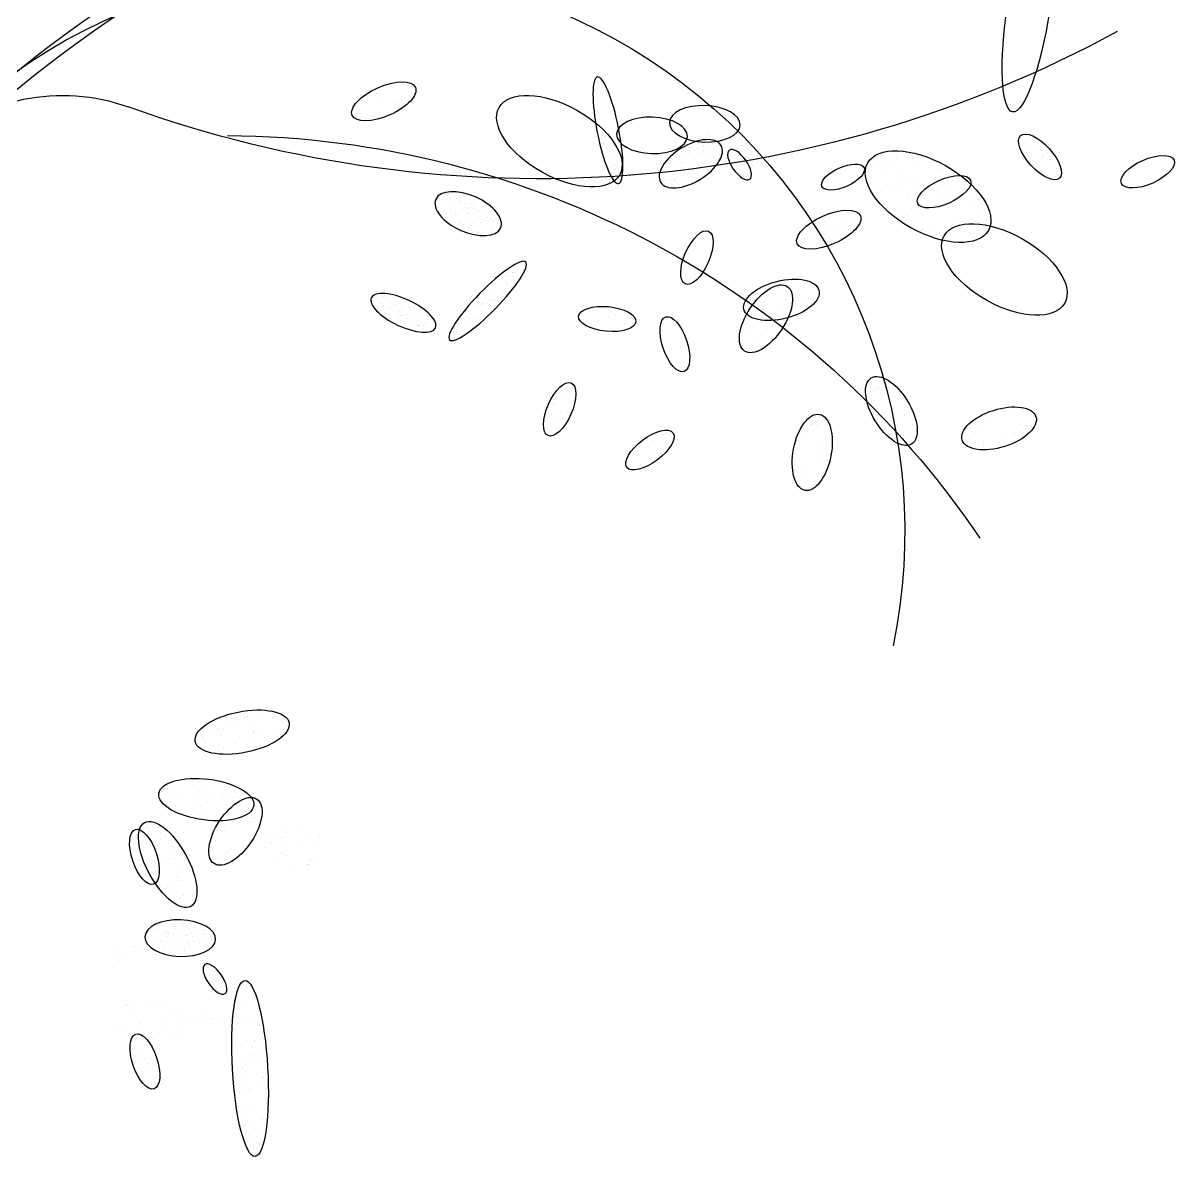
# Model space of a CAD drawing. Extents: x 185064 to 343242, y -369192 to -264966.
# Drawn here: x 204928 to 206188, y -351597 to -350359 of the extents above; entities that cross this region are included whole.
import ezdxf

# ---------------------------------------------------------------- set-up
doc = ezdxf.new("R2010")
doc.units = 0
doc.layers.add('WALL', color=9, linetype='Continuous')

# ---------------------------------------------------------------- blocks, each defined once
blk = doc.blocks.new('花6')
at = {"layer": 'WALL', "color": 8}
for p, q in [((-78.32, -14.1), (-78.32, -14.1)), ((-77.01, -16.01), (-77.01, -16.01)), ((-76.29, -15.32), (-76.29, -15.32)), ((-75.94, -15.59), (-75.94, -15.59)), ((-79.13, -16.53), (-79.13, -16.53)), ((-78.84, -17.54), (-78.84, -17.54)), ((-78.66, -16.67), (-78.66, -16.67)), ((-73.41, -17.8), (-73.41, -17.8)), ((-77.63, -18.56), (-77.63, -18.56)), ((-75.34, -18.74), (-75.34, -18.74)), ((-74.36, -19.04), (-74.36, -19.04)), ((-73.58, -18.31), (-73.58, -18.31)), ((-130.38, -21.59), (-130.38, -21.59)), ((-128.84, -22.58), (-128.84, -22.58)), ((-128.23, -22.51), (-128.23, -22.51)), ((-128.15, -22.9), (-128.15, -22.9)), ((-127.66, -22.42), (-127.66, -22.42)), ((-127.56, -22), (-127.56, -22)), ((-127.53, -21.5), (-127.53, -21.5)), ((-127.16, -21.59), (-127.16, -21.59)), ((-127.14, -23.17), (-127.14, -23.17)), ((-127.08, -22.28), (-127.08, -22.28)), ((-126.75, -22.26), (-126.75, -22.26)), ((-126.7, -23.07), (-126.7, -23.07)), ((-126.35, -22.71), (-126.35, -22.71)), ((-126.02, -22.57), (-126.02, -22.57)), ((-125.92, -22.44), (-125.92, -22.44)), ((-125.25, -22.01), (-125.25, -22.01)), ((-124.67, -21.91), (-124.67, -21.91)), ((-113.58, -22.96), (-113.58, -22.96)), ((-113.09, -23.1), (-113.09, -23.1)), ((-112.71, -22.82), (-112.71, -22.82)), ((-111.56, -21.72), (-111.56, -21.72)), ((-111.49, -21.99), (-111.49, -21.99)), ((-111.29, -22.91), (-111.29, -22.91)), ((-110.87, -22.33), (-110.87, -22.33)), ((-110.63, -22.83), (-110.63, -22.83)), ((-180.62, -24.59), (-180.62, -24.59)), ((-179.94, -24.46), (-179.94, -24.46)), ((-179.79, -23.63), (-179.79, -23.63)), ((-179.19, -24.99), (-179.19, -24.99)), ((-176.42, -23.89), (-176.42, -23.89)), ((-176.14, -24.16), (-176.14, -24.16)), ((-132.43, -24.95), (-132.43, -24.95)), ((-131.69, -24.94), (-131.69, -24.94)), ((-129.22, -24.77), (-129.22, -24.77)), ((-128.46, -24.66), (-128.46, -24.66)), ((-127.41, -24.58), (-127.41, -24.58)), ((-126.64, -24.12), (-126.64, -24.12)), ((-126.63, -23.34), (-126.63, -23.34)), ((-126.6, -23.41), (-126.6, -23.41)), ((-126.27, -24.6), (-126.27, -24.6)), ((-125.77, -23.78), (-125.77, -23.78)), ((-125.73, -24.41), (-125.73, -24.41)), ((-124.8, -23.63), (-124.8, -23.63)), ((-124.56, -24.13), (-124.56, -24.13)), ((-124.37, -24.4), (-124.37, -24.4)), ((-123.84, -24.21), (-123.84, -24.21)), ((-123.84, -24.64), (-123.84, -24.64)), ((-123.34, -23.99), (-123.34, -23.99)), ((-123.26, -24.26), (-123.26, -24.26)), ((-114.16, -24.97), (-114.16, -24.97)), ((-114, -24.05), (-114, -24.05)), ((-112.36, -24.78), (-112.36, -24.78)), ((-112.19, -23.58), (-112.19, -23.58)), ((-111.65, -23.82), (-111.65, -23.82)), ((-111.13, -23.25), (-111.13, -23.25)), ((-180.25, -25.42), (-180.25, -25.42)), ((-163.16, -26.54), (-163.16, -26.54)), ((-162.73, -25.73), (-162.73, -25.73)), ((-159.45, -26.21), (-159.45, -26.21)), ((-156.69, -25.53), (-156.69, -25.53)), ((-156.52, -25.01), (-156.52, -25.01)), ((-155.96, -26.72), (-155.96, -26.72)), ((-154.04, -26.03), (-154.04, -26.03)), ((-153.52, -25.07), (-153.52, -25.07)), ((-153.12, -26.74), (-153.12, -26.74)), ((-152.06, -26.31), (-152.06, -26.31)), ((-133.08, -26.24), (-133.08, -26.24)), ((-133, -26.02), (-133, -26.02)), ((-132.5, -26.14), (-132.5, -26.14)), ((-131.6, -25.99), (-131.6, -25.99)), ((-131.43, -25.8), (-131.43, -25.8)), ((-131.29, -26.32), (-131.29, -26.32)), ((-129.22, -25.13), (-129.22, -25.13)), ((-129.15, -25.4), (-129.15, -25.4)), ((-129.1, -25.43), (-129.1, -25.43)), ((-128.48, -26.45), (-128.48, -26.45)), ((-128.21, -25.17), (-128.21, -25.17)), ((-127.7, -26.05), (-127.7, -26.05)), ((-127.17, -26.29), (-127.17, -26.29)), ((-126.79, -26.27), (-126.79, -26.27)), ((-126.33, -26.66), (-126.33, -26.66)), ((-125.85, -26.05), (-125.85, -26.05)), ((-125.78, -26.32), (-125.78, -26.32)), ((-125.5, -26.48), (-125.5, -26.48)), ((-124.91, -26.08), (-124.91, -26.08)), ((-123.68, -25.93), (-123.68, -25.93)), ((-123.11, -25.89), (-123.11, -25.89)), ((-123, -25.02), (-123, -25.02)), ((-122.9, -25.53), (-122.9, -25.53)), ((-121.84, -25.44), (-121.84, -25.44)), ((-121.61, -25.64), (-121.61, -25.64)), ((-121.6, -25.94), (-121.6, -25.94)), ((-121.42, -25.72), (-121.42, -25.72)), ((-121.07, -25.88), (-121.07, -25.88)), ((-114.15, -25.84), (-114.15, -25.84)), ((-113.64, -25.31), (-113.64, -25.31)), ((-113.42, -26.65), (-113.42, -26.65)), ((-113.41, -25.67), (-113.41, -25.67)), ((-113.23, -26.76), (-113.23, -26.76)), ((-112.75, -26.46), (-112.75, -26.46)), ((-112.22, -26.7), (-112.22, -26.7)), ((-111.74, -26.47), (-111.74, -26.47)), ((-111.56, -25.18), (-111.56, -25.18)), ((-181.71, -27.9), (-181.71, -27.9)), ((-181.54, -27.38), (-181.54, -27.38)), ((-181.37, -26.84), (-181.37, -26.84)), ((-163.33, -27.05), (-163.33, -27.05)), ((-162.93, -27.16), (-162.93, -27.16)), ((-159.44, -28.36), (-159.44, -28.36)), ((-157.54, -28.5), (-157.54, -28.5)), ((-157.5, -27.97), (-157.5, -27.97)), ((-154.78, -27.4), (-154.78, -27.4)), ((-152.3, -27.25), (-152.3, -27.25)), ((-132.85, -28.17), (-132.85, -28.17)), ((-132.5, -27.78), (-132.5, -27.78)), ((-131.54, -27.09), (-131.54, -27.09)), ((-127.34, -26.97), (-127.34, -26.97)), ((-125.97, -27.95), (-125.97, -27.95)), ((-125.42, -27.58), (-125.42, -27.58)), ((-125.25, -26.98), (-125.25, -26.98)), ((-124.94, -27.29), (-124.94, -27.29)), ((-124.4, -27.53), (-124.4, -27.53)), ((-124.17, -27.76), (-124.17, -27.76)), ((-123.57, -27.9), (-123.57, -27.9)), ((-122.54, -28.29), (-122.54, -28.29)), ((-122.49, -26.97), (-122.49, -26.97)), ((-122.48, -27.58), (-122.48, -27.58)), ((-122.41, -27.24), (-122.41, -27.24)), ((-122.17, -28.52), (-122.17, -28.52)), ((-122.05, -28.51), (-122.05, -28.51)), ((-120.72, -27.75), (-120.72, -27.75)), ((-120.6, -27.39), (-120.6, -27.39)), ((-113.15, -27.03), (-113.15, -27.03)), ((-112.8, -28.34), (-112.8, -28.34)), ((-112.79, -28.29), (-112.79, -28.29)), ((-167.44, -28.87), (-167.44, -28.87)), ((-165.85, -29.09), (-165.85, -29.09)), ((-164.46, -28.93), (-164.46, -28.93)), ((-164.13, -29.49), (-164.13, -29.49)), ((-163.79, -29.4), (-163.79, -29.4)), ((-163.7, -29.06), (-163.7, -29.06)), ((-162.36, -30.29), (-162.36, -30.29)), ((-162.05, -30.19), (-162.05, -30.19)), ((-160.8, -29.46), (-160.8, -29.46)), ((-160.26, -29.58), (-160.26, -29.58)), ((-159.96, -29.32), (-159.96, -29.32)), ((-158.6, -28.92), (-158.6, -28.92)), ((-157.53, -29.93), (-157.53, -29.93)), ((-155.89, -29.47), (-155.89, -29.47)), ((-125, -29.03), (-125, -29.03)), ((-124.38, -28.78), (-124.38, -28.78)), ((-123.55, -29.45), (-123.55, -29.45)), ((-122.29, -28.79), (-122.29, -28.79)), ((-121.66, -29.26), (-121.66, -29.26)), ((-121.64, -28.76), (-121.64, -28.76)), ((-120.81, -29.13), (-120.81, -29.13)), ((-169.3, -31.66), (-169.3, -31.66)), ((-168.85, -30.45), (-168.85, -30.45)), ((-166.03, -32.14), (-166.03, -32.14)), ((-165.75, -31.76), (-165.75, -31.76)), ((-165.36, -31.66), (-165.36, -31.66)), ((-164.5, -31.5), (-164.5, -31.5)), ((-164.09, -31.1), (-164.09, -31.1)), ((-163.71, -30.85), (-163.71, -30.85)), ((-163.03, -30.68), (-163.03, -30.68)), ((-162.87, -31.25), (-162.87, -31.25)), ((-158.59, -31.27), (-158.59, -31.27)), ((-158.42, -30.75), (-158.42, -30.75)), ((-154.03, -30.44), (-154.03, -30.44)), ((-92.5, -32.03), (-92.5, -32.03)), ((-91.06, -31.85), (-91.06, -31.85)), ((-89.48, -31.28), (-89.48, -31.28)), ((-89.22, -32.12), (-89.22, -32.12)), ((-89.02, -31.8), (-89.02, -31.8)), ((-88.52, -31.5), (-88.52, -31.5)), ((-88.41, -30.63), (-88.41, -30.63)), ((-87.5, -31.58), (-87.5, -31.58)), ((-87.21, -30.7), (-87.21, -30.7)), ((-87.16, -30.68), (-87.16, -30.68)), ((-86.95, -31.66), (-86.95, -31.66)), ((-86.9, -30.77), (-86.9, -30.77)), ((-86.6, -30.98), (-86.6, -30.98)), ((-169.57, -33.29), (-169.57, -33.29)), ((-168.51, -32.87), (-168.51, -32.87)), ((-165.87, -32.61), (-165.87, -32.61)), ((-165.23, -32.79), (-165.23, -32.79)), ((-165.05, -32.28), (-165.05, -32.28)), ((-162.53, -32.65), (-162.53, -32.65)), ((-161.81, -32.77), (-161.81, -32.77)), ((-159.39, -33.71), (-159.39, -33.71)), ((-158.88, -33.18), (-158.88, -33.18)), ((-155.6, -33.66), (-155.6, -33.66)), ((-93.67, -32.99), (-93.67, -32.99)), ((-92.66, -32.69), (-92.66, -32.69)), ((-92.38, -33.85), (-92.38, -33.85)), ((-91.93, -33.44), (-91.93, -33.44)), ((-91.6, -33.38), (-91.6, -33.38)), ((-91.1, -33.07), (-91.1, -33.07)), ((-91.08, -32.51), (-91.08, -32.51)), ((-90.67, -32.99), (-90.67, -32.99)), ((-90.13, -33.78), (-90.13, -33.78)), ((-90.12, -33.07), (-90.12, -33.07)), ((-89.83, -32.93), (-89.83, -32.93)), ((-89.8, -32.28), (-89.8, -32.28)), ((-89.57, -33.02), (-89.57, -33.02)), ((-88.14, -33.5), (-88.14, -33.5)), ((-87.53, -33.46), (-87.53, -33.46)), ((-87.47, -32.57), (-87.47, -32.57)), ((-86.96, -33.9), (-86.96, -33.9)), ((-86.89, -33.92), (-86.89, -33.92)), ((-86.46, -33.6), (-86.46, -33.6)), ((-85.67, -32.91), (-85.67, -32.91)), ((-171.03, -34.85), (-171.03, -34.85)), ((-167.38, -35.39), (-167.38, -35.39)), ((-166.03, -35.23), (-166.03, -35.23)), ((-159.39, -35.24), (-159.39, -35.24)), ((-158.83, -34.93), (-158.83, -34.93)), ((-158.32, -33.97), (-158.32, -33.97)), ((-157.74, -34.58), (-157.74, -34.58)), ((-156.67, -34.16), (-156.67, -34.16)), ((-148.45, -34.7), (-148.45, -34.7)), ((-147.21, -33.96), (-147.21, -33.96)), ((-145.18, -35.18), (-145.18, -35.18)), ((-144.84, -35.45), (-144.84, -35.45)), ((-94.97, -35.43), (-94.97, -35.43)), ((-94.58, -34.65), (-94.58, -34.65)), ((-94.19, -34.95), (-94.19, -34.95)), ((-93.85, -34.4), (-93.85, -34.4)), ((-93.75, -34.76), (-93.75, -34.76)), ((-93.69, -34.65), (-93.69, -34.65)), ((-93.29, -34.48), (-93.29, -34.48)), ((-92.74, -34.93), (-92.74, -34.93)), ((-92.5, -35.18), (-92.5, -35.18)), ((-92.24, -35.27), (-92.24, -35.27)), ((-90.99, -35.37), (-90.99, -35.37)), ((-90.7, -34.88), (-90.7, -34.88)), ((-89.55, -35.48), (-89.55, -35.48)), ((-89.19, -35.72), (-89.19, -35.72)), ((-89.05, -35.17), (-89.05, -35.17)), ((-88.72, -35.18), (-88.72, -35.18)), ((-88.28, -34.06), (-88.28, -34.06)), ((-88.17, -35.26), (-88.17, -35.26)), ((-87.74, -34.38), (-87.74, -34.38)), ((-86.63, -34.01), (-86.63, -34.01)), ((-86.54, -34.5), (-86.54, -34.5)), ((-164.1, -35.86), (-164.1, -35.86)), ((-163.22, -36.77), (-163.22, -36.77)), ((-162.16, -36.34), (-162.16, -36.34)), ((-160.61, -36.37), (-160.61, -36.37)), ((-160.31, -36.49), (-160.31, -36.49)), ((-148.02, -36.4), (-148.02, -36.4)), ((-147.73, -37.4), (-147.73, -37.4)), ((-147.55, -36.54), (-147.55, -36.54)), ((-145.9, -35.88), (-145.9, -35.88)), ((-93.88, -36.29), (-93.88, -36.29)), ((-93.65, -36.59), (-93.65, -36.59)), ((-92.13, -37.05), (-92.13, -37.05)), ((-91.89, -36.59), (-91.89, -36.59)), ((-91.81, -36.86), (-91.81, -36.86)), ((-91.63, -36.75), (-91.63, -36.75)), ((-91.34, -36.67), (-91.34, -36.67)), ((-90.81, -35.75), (-90.81, -35.75)), ((-90.33, -35.95), (-90.33, -35.95)), ((-89.56, -36.17), (-89.56, -36.17)), ((-89.3, -36.26), (-89.3, -36.26)), ((-146.52, -38.43), (-146.52, -38.43)), ((-144.23, -38.61), (-144.23, -38.61)), ((-143.25, -38.9), (-143.25, -38.9)), ((-142.47, -38.18), (-142.47, -38.18)), ((-142.3, -37.66), (-142.3, -37.66)), ((-98.85, -42.47), (-98.85, -42.47)), ((-98.82, -42.51), (-98.82, -42.51)), ((-96.03, -42.78), (-96.03, -42.78)), ((-140.98, -44.1), (-140.98, -44.1)), ((-139.91, -44.5), (-139.91, -44.5)), ((-97.92, -44.41), (-97.92, -44.41)), ((-97.83, -43.88), (-97.83, -43.88)), ((-97.57, -42.93), (-97.57, -42.93)), ((-97.33, -43.58), (-97.33, -43.58)), ((-97.31, -43.02), (-97.31, -43.02)), ((-97.1, -42.92), (-97.1, -42.92)), ((-96.31, -43.49), (-96.31, -43.49)), ((-95.88, -43.5), (-95.88, -43.5)), ((-95.3, -43.27), (-95.3, -43.27)), ((-94.63, -43.92), (-94.63, -43.92)), ((-143.49, -44.68), (-143.49, -44.68)), ((-139.43, -45.87), (-139.43, -45.87)), ((-139.32, -45.73), (-139.32, -45.73)), ((-138.29, -45.37), (-138.29, -45.37)), ((-138.16, -45.1), (-138.16, -45.1)), ((-137.81, -46.22), (-137.81, -46.22)), ((-137.12, -45.55), (-137.12, -45.55)), ((-135.91, -46.36), (-135.91, -46.36)), ((-135.45, -46.17), (-135.45, -46.17)), ((-96.95, -45.28), (-96.95, -45.28)), ((-96.17, -44.86), (-96.17, -44.86)), ((-95.78, -45.98), (-95.78, -45.98)), ((-95.28, -45.68), (-95.28, -45.68)), ((-94.37, -45.2), (-94.37, -45.2)), ((-94.36, -45.68), (-94.36, -45.68)), ((-93.98, -44.88), (-93.98, -44.88)), ((-92.38, -45.98), (-92.38, -45.98)), ((-143.01, -47.03), (-143.01, -47.03)), ((-142.46, -47.58), (-142.46, -47.58)), ((-141.99, -47.31), (-141.99, -47.31)), ((-141.24, -47.41), (-141.24, -47.41)), ((-139.39, -47.16), (-139.39, -47.16)), ((-139.35, -47.94), (-139.35, -47.94)), ((-138.82, -48.06), (-138.82, -48.06)), ((-135.39, -47.38), (-135.39, -47.38)), ((-134.38, -46.58), (-134.38, -46.58)), ((-95.61, -46.74), (-95.61, -46.74)), ((-95.55, -47.39), (-95.55, -47.39)), ((-95.24, -46.79), (-95.24, -46.79)), ((-95, -47.47), (-95, -47.47)), ((-94.36, -47.16), (-94.36, -47.16)), ((-94.1, -47.25), (-94.1, -47.25)), ((-93.73, -48.08), (-93.73, -48.08)), ((-93.43, -47.14), (-93.43, -47.14)), ((-93.23, -47.78), (-93.23, -47.78)), ((-92.67, -47.73), (-92.67, -47.73)), ((-92.41, -47.87), (-92.41, -47.87)), ((-91.92, -46.98), (-91.92, -46.98)), ((-91.59, -47.41), (-91.59, -47.41)), ((-91.43, -48.15), (-91.43, -48.15)), ((-90.42, -48.17), (-90.42, -48.17)), ((-81.57, -47.62), (-81.57, -47.62)), ((-80, -48.06), (-80, -48.06)), ((-78.98, -48.01), (-78.98, -48.01)), ((-77.29, -46.74), (-77.29, -46.74)), ((-77.27, -46.61), (-77.27, -46.61)), ((-77.22, -48.08), (-77.22, -48.08)), ((-77.01, -46.7), (-77.01, -46.7)), ((-76.72, -47.77), (-76.72, -47.77)), ((-75.81, -46.6), (-75.81, -46.6)), ((-75.58, -47.18), (-75.58, -47.18)), ((-75.54, -47.19), (-75.54, -47.19)), ((-75.42, -46.98), (-75.42, -46.98)), ((-138.33, -48.63), (-138.33, -48.63)), ((-136.42, -48.58), (-136.42, -48.58)), ((-135.96, -48.71), (-135.96, -48.71)), ((-135.78, -48.68), (-135.78, -48.68)), ((-135.71, -48.77), (-135.71, -48.77)), ((-134.78, -49.1), (-134.78, -49.1)), ((-133.49, -49.2), (-133.49, -49.2)), ((-114.87, -49.76), (-114.87, -49.76)), ((-113.09, -49.46), (-113.09, -49.46)), ((-112.81, -48.6), (-112.81, -48.6)), ((-112.21, -48.96), (-112.21, -48.96)), ((-112.02, -49.86), (-112.02, -49.86)), ((-111.55, -48.44), (-111.55, -48.44)), ((-94.3, -48.73), (-94.3, -48.73)), ((-93.04, -49.66), (-93.04, -49.66)), ((-92.5, -49.08), (-92.5, -49.08)), ((-91.17, -49.88), (-91.17, -49.88)), ((-91.16, -48.24), (-91.16, -48.24)), ((-90.66, -49.35), (-90.66, -49.35)), ((-89.87, -49.08), (-89.87, -49.08)), ((-82.65, -49.27), (-82.65, -49.27)), ((-82.15, -49.42), (-82.15, -49.42)), ((-81.19, -48.45), (-81.19, -48.45)), ((-80.81, -49.55), (-80.81, -49.55)), ((-80.17, -49.72), (-80.17, -49.72)), ((-79.94, -48.87), (-79.94, -48.87)), ((-79.81, -49.66), (-79.81, -49.66)), ((-79.68, -48.96), (-79.68, -48.96)), ((-79.62, -49.8), (-79.62, -49.8)), ((-79.31, -49.35), (-79.31, -49.35)), ((-79.07, -49.99), (-79.07, -49.99)), ((-78.25, -49.44), (-78.25, -49.44)), ((-78.2, -48.4), (-78.2, -48.4)), ((-78.01, -48.55), (-78.01, -48.55)), ((-77, -48.31), (-77, -48.31)), ((-76.44, -48.39), (-76.44, -48.39)), ((-76.36, -48.68), (-76.36, -48.68)), ((-134.99, -50.05), (-134.99, -50.05)), ((-134.03, -50.03), (-134.03, -50.03)), ((-133.21, -51.61), (-133.21, -51.61)), ((-115.84, -50.31), (-115.84, -50.31)), ((-115.36, -50.05), (-115.36, -50.05)), ((-109.23, -50.91), (-109.23, -50.91)), ((-109.2, -51.3), (-109.2, -51.3)), ((-91.67, -50.18), (-91.67, -50.18)), ((-91.57, -51.01), (-91.57, -51.01)), ((-91.16, -51.39), (-91.16, -51.39)), ((-90.89, -51.48), (-90.89, -51.48)), ((-90.45, -50.05), (-90.45, -50.05)), ((-89.72, -51.29), (-89.72, -51.29)), ((-87.98, -51.73), (-87.98, -51.73)), ((-83.86, -50.7), (-83.86, -50.7)), ((-83.52, -50.86), (-83.52, -50.86)), ((-83.34, -51.13), (-83.34, -51.13)), ((-83.17, -51.71), (-83.17, -51.71)), ((-82.79, -51.22), (-82.79, -51.22)), ((-82.61, -51.12), (-82.61, -51.12)), ((-82.39, -51.23), (-82.39, -51.23)), ((-82.35, -51.21), (-82.35, -51.21)), ((-81.89, -50.93), (-81.89, -50.93)), ((-81.72, -51.21), (-81.72, -51.21)), ((-80.92, -51.69), (-80.92, -51.69)), ((-80.59, -50.13), (-80.59, -50.13)), ((-135.54, -52.74), (-135.54, -52.74)), ((-135.15, -53.35), (-135.15, -53.35)), ((-132.69, -52.63), (-132.69, -52.63)), ((-89.62, -52.28), (-89.62, -52.28)), ((-89.47, -51.96), (-89.47, -51.96)), ((-89.12, -51.98), (-89.12, -51.98)), ((-88.5, -52.24), (-88.5, -52.24)), ((-88.22, -52.38), (-88.22, -52.38)), ((-87.96, -52.47), (-87.96, -52.47)), ((-133.8, -55.17), (-133.8, -55.17)), ((-105.93, -60.63), (-105.93, -60.63)), ((-156.47, -61.96), (-156.47, -61.96)), ((-155.94, -62.08), (-155.94, -62.08)), ((-153.84, -60.88), (-153.84, -60.88)), ((-153.54, -60.9), (-153.54, -60.9)), ((-152.84, -61.3), (-152.84, -61.3)), ((-152.73, -62.49), (-152.73, -62.49)), ((-152.61, -61.41), (-152.61, -61.41)), ((-104.9, -61.86), (-104.9, -61.86)), ((-174.51, -63.83), (-174.51, -63.83)), ((-158.32, -62.96), (-158.32, -62.96)), ((-158.28, -63.89), (-158.28, -63.89)), ((-156.13, -63.69), (-156.13, -63.69)), ((-153.08, -62.73), (-153.08, -62.73)), ((-152.21, -63.5), (-152.21, -63.5)), ((-103.58, -63.48), (-103.58, -63.48)), ((-103.29, -63.29), (-103.29, -63.29)), ((-173.88, -64.33), (-173.88, -64.33)), ((-173.23, -64.53), (-173.23, -64.53)), ((-172.01, -64.4), (-172.01, -64.4)), ((-171.48, -64.52), (-171.48, -64.52)), ((-170.27, -65.84), (-170.27, -65.84)), ((-170.2, -65.12), (-170.2, -65.12)), ((-169.87, -65.55), (-169.87, -65.55)), ((-157.76, -64.91), (-157.76, -64.91)), ((-153.61, -64.94), (-153.61, -64.94)), ((-152.77, -64.72), (-152.77, -64.72)), ((-105.52, -64.55), (-105.52, -64.55)), ((-104.5, -64.6), (-104.5, -64.6)), ((-104.15, -65.46), (-104.15, -65.46)), ((-103.13, -65.1), (-103.13, -65.1)), ((-102.83, -65.23), (-102.83, -65.23)), ((-176.75, -66.8), (-176.75, -66.8)), ((-175.76, -66.53), (-175.76, -66.53)), ((-175.75, -67.5), (-175.75, -67.5)), ((-173.39, -67.83), (-173.39, -67.83)), ((-169.39, -66.71), (-169.39, -66.71)), ((-169.27, -66.27), (-169.27, -66.27)), ((-168.87, -67.72), (-168.87, -67.72)), ((-159.69, -67.2), (-159.69, -67.2)), ((-159.08, -66.59), (-159.08, -66.59)), ((-156.82, -67.85), (-156.82, -67.85)), ((-156.4, -67.56), (-156.4, -67.56)), ((-156.29, -66.99), (-156.29, -66.99)), ((-144.49, -66.9), (-144.49, -66.9)), ((-144.25, -66.72), (-144.25, -66.72)), ((-143.46, -66.54), (-143.46, -66.54)), ((-143.21, -66.47), (-143.21, -66.47)), ((-142.68, -67.76), (-142.68, -67.76)), ((-142.58, -67.35), (-142.58, -67.35)), ((-141.51, -67.75), (-141.51, -67.75)), ((-121.48, -67.86), (-121.48, -67.86)), ((-174.94, -68.11), (-174.94, -68.11)), ((-174.75, -67.92), (-174.75, -67.92)), ((-174.42, -69.13), (-174.42, -69.13)), ((-170.04, -69.08), (-170.04, -69.08)), ((-155.48, -68.11), (-155.48, -68.11)), ((-145.71, -69.47), (-145.71, -69.47)), ((-145.23, -69.21), (-145.23, -69.21)), ((-141.11, -69.02), (-141.11, -69.02)), ((-120.95, -67.98), (-120.95, -67.98)), ((-120.4, -68.1), (-120.4, -68.1)), ((-118.87, -69.08), (-118.87, -69.08)), ((-118.09, -68.64), (-118.09, -68.64)), ((-117.89, -69.3), (-117.89, -69.3)), ((-117.05, -69.36), (-117.05, -69.36)), ((-170.04, -69.9), (-170.04, -69.9)), ((-146.4, -71.45), (-146.4, -71.45)), ((-144.29, -70.52), (-144.29, -70.52)), ((-141.58, -69.75), (-141.58, -69.75)), ((-118.35, -70.1), (-118.35, -70.1)), ((-145.74, -72.12), (-145.74, -72.12)), ((-144.68, -72.52), (-144.68, -72.52)), ((-142.19, -73.07), (-142.19, -73.07)), ((-117.23, -73.05), (-117.23, -73.05)), ((-116.99, -72.75), (-116.99, -72.75)), ((-144.52, -74.66), (-144.52, -74.66)), ((-142, -74.07), (-142, -74.07)), ((-141.89, -73.57), (-141.89, -73.57)), ((-140.83, -73.35), (-140.83, -73.35)), ((-144.56, -75.51), (-144.56, -75.51)), ((-59.99, -111.95), (-59.99, -111.95)), ((-58.32, -110.82), (-58.32, -110.82)), ((-57.82, -111.66), (-57.82, -111.66)), ((-56.61, -110.83), (-56.61, -110.83)), ((-56.08, -111.79), (-56.08, -111.79)), ((-55.67, -111.96), (-55.67, -111.96)), ((-54.18, -111.97), (-54.18, -111.97)), ((-57.78, -113.69), (-57.78, -113.69)), ((-57.4, -113.3), (-57.4, -113.3)), ((-57.11, -114.03), (-57.11, -114.03)), ((-57.03, -114.19), (-57.03, -114.19)), ((-53.71, -112.8), (-53.71, -112.8)), ((-53.06, -113.16), (-53.06, -113.16)), ((-52.36, -113.72), (-52.36, -113.72)), ((-52.3, -113.65), (-52.3, -113.65)), ((-51.66, -113.63), (-51.66, -113.63)), ((-51.47, -113.76), (-51.47, -113.76)), ((-51.05, -113.94), (-51.05, -113.94)), ((-61.86, -114.35), (-61.86, -114.35)), ((-60.62, -114.63), (-60.62, -114.63)), ((-59.91, -115.41), (-59.91, -115.41)), ((-59.5, -115.59), (-59.5, -115.59)), ((-56.83, -114.94), (-56.83, -114.94)), ((-54.88, -114.96), (-54.88, -114.96)), ((-54.31, -115.97), (-54.31, -115.97)), ((-52.09, -114.63), (-52.09, -114.63)), ((-51.66, -116.05), (-51.66, -116.05)), ((-49.58, -115.44), (-49.58, -115.44)), ((-49.11, -115.16), (-49.11, -115.16)), ((-49.09, -114.78), (-49.09, -114.78)), ((-58.1, -116.29), (-58.1, -116.29)), ((-57.54, -116.43), (-57.54, -116.43)), ((-56.41, -116.36), (-56.41, -116.36)), ((-55.29, -117.39), (-55.29, -117.39)), ((-52.33, -116.49), (-52.33, -116.49)), ((-54.51, -122.99), (-54.51, -122.99)), ((-54.09, -123.17), (-54.09, -123.17)), ((-49.53, -123.11), (-49.53, -123.11)), ((-47.89, -122.36), (-47.89, -122.36)), ((-45.65, -121.52), (-45.65, -121.52)), ((-44.78, -122.8), (-44.78, -122.8)), ((-43.73, -122.89), (-43.73, -122.89)), ((-43.69, -122.37), (-43.69, -122.37)), ((-56.03, -124.47), (-56.03, -124.47)), ((-54.33, -125.01), (-54.33, -125.01)), ((-54.28, -123.43), (-54.28, -123.43)), ((-54, -124.33), (-54, -124.33)), ((-53.17, -123.95), (-53.17, -123.95)), ((-52.42, -124.45), (-52.42, -124.45)), ((-52.13, -124.01), (-52.13, -124.01)), ((-51.11, -123.68), (-51.11, -123.68)), ((-49.89, -124.97), (-49.89, -124.97)), ((-49.25, -124.02), (-49.25, -124.02)), ((-48.52, -125.03), (-48.52, -125.03)), ((-48.45, -123.42), (-48.45, -123.42)), ((-47.69, -123.92), (-47.69, -123.92)), ((-45.3, -123.7), (-45.3, -123.7)), ((-44.5, -123.7), (-44.5, -123.7)), ((-42.97, -123.39), (-42.97, -123.39)), ((-57.26, -126.53), (-57.26, -126.53)), ((-54.42, -126.76), (-54.42, -126.76)), ((-53.78, -125.72), (-53.78, -125.72)), ((-53.57, -125.75), (-53.57, -125.75)), ((-53.26, -126.74), (-53.26, -126.74)), ((-51.74, -126.36), (-51.74, -126.36)), ((-49.7, -126.23), (-49.7, -126.23)), ((-49.48, -125.15), (-49.48, -125.15)), ((-48.83, -125.44), (-48.83, -125.44)), ((-47.52, -125.99), (-47.52, -125.99)), ((-46, -126.69), (-46, -126.69)), ((-44.97, -125.7), (-44.97, -125.7)), ((-44.08, -125.12), (-44.08, -125.12)), ((-57.22, -127.3), (-57.22, -127.3)), ((-56.69, -127.42), (-56.69, -127.42)), ((-56.21, -128), (-56.21, -128)), ((-53.83, -128.07), (-53.83, -128.07)), ((-53.65, -128.04), (-53.65, -128.04)), ((-52.65, -128.47), (-52.65, -128.47)), ((-40.67, -128.52), (-40.67, -128.52)), ((-67.21, -130.32), (-67.21, -130.32)), ((-66.83, -129.97), (-66.83, -129.97)), ((-64.4, -129.27), (-64.4, -129.27)), ((-63.99, -128.99), (-63.99, -128.99)), ((-62.36, -128.75), (-62.36, -128.75)), ((-62.16, -130.23), (-62.16, -130.23)), ((-62.08, -129.66), (-62.08, -129.66)), ((-61.4, -130.34), (-61.4, -130.34)), ((-60.32, -130.15), (-60.32, -130.15)), ((-58.18, -129.01), (-58.18, -129.01)), ((-52.86, -129.42), (-52.86, -129.42)), ((-51.9, -129.39), (-51.9, -129.39)), ((-42.66, -129.82), (-42.66, -129.82)), ((-40.86, -129.57), (-40.86, -129.57)), ((-40.66, -128.93), (-40.66, -128.93)), ((-40.25, -129.11), (-40.25, -129.11)), ((-66.4, -131.39), (-66.4, -131.39)), ((-65.04, -130.68), (-65.04, -130.68)), ((-64.62, -131.67), (-64.62, -131.67)), ((-64.28, -131.17), (-64.28, -131.17)), ((-61.75, -130.41), (-61.75, -130.41)), ((-61.65, -131.08), (-61.65, -131.08)), ((-59.79, -131.25), (-59.79, -131.25)), ((-59.56, -130.64), (-59.56, -130.64)), ((-58.88, -132), (-58.88, -132)), ((-53.42, -132.1), (-53.42, -132.1)), ((-51.09, -130.97), (-51.09, -130.97)), ((-50.56, -131.99), (-50.56, -131.99)), ((-44.08, -130.89), (-44.08, -130.89)), ((-42.67, -130.83), (-42.67, -130.83)), ((-66.29, -133.48), (-66.29, -133.48)), ((-65.99, -133.86), (-65.99, -133.86)), ((-65.69, -133.76), (-65.69, -133.76)), ((-62.1, -133.33), (-62.1, -133.33)), ((-61.56, -132.95), (-61.56, -132.95)), ((-60.94, -133.45), (-60.94, -133.45)), ((-53.03, -132.72), (-53.03, -132.72)), ((-46.42, -133.41), (-46.42, -133.41)), ((-44.78, -133.88), (-44.78, -133.88)), ((-44.49, -132.55), (-44.49, -132.55)), ((-44.07, -132.73), (-44.07, -132.73)), ((-43.84, -133.69), (-43.84, -133.69)), ((-42.11, -133.57), (-42.11, -133.57)), ((-41.95, -132.19), (-41.95, -132.19)), ((-41.67, -133.1), (-41.67, -133.1)), ((-41.56, -132.56), (-41.56, -132.56)), ((-65.57, -134.03), (-65.57, -134.03)), ((-65.41, -134.67), (-65.41, -134.67)), ((-65.32, -134.66), (-65.32, -134.66)), ((-63.61, -134.87), (-63.61, -134.87)), ((-51.68, -134.53), (-51.68, -134.53)), ((-45.99, -134.83), (-45.99, -134.83)), ((-43.09, -134.18), (-43.09, -134.18)), ((-42.24, -135.41), (-42.24, -135.41)), ((-41.24, -134.51), (-41.24, -134.51)), ((-45.94, -137.19), (-45.94, -137.19)), ((-45.46, -136.74), (-45.46, -136.74)), ((-45.28, -137.2), (-45.28, -137.2)), ((-45.09, -136.5), (-45.09, -136.5)), ((-45, -138.11), (-45, -138.11)), ((-43.7, -138.15), (-43.7, -138.15)), ((-43.28, -138.33), (-43.28, -138.33)), ((-42.86, -138.09), (-42.86, -138.09)), ((-46.26, -139.35), (-46.26, -139.35)), ((-46.08, -139.41), (-46.08, -139.41)), ((-45.51, -139.85), (-45.51, -139.85)), ((-44.58, -139.52), (-44.58, -139.52)), ((-49.52, -144.64), (-49.52, -144.64)), ((-47.91, -144.39), (-47.91, -144.39)), ((-46.61, -143.31), (-46.61, -143.31)), ((-46.2, -143.54), (-46.2, -143.54)), ((-46.13, -143.87), (-46.13, -143.87)), ((-45.99, -143.72), (-45.99, -143.72)), ((-45, -144.24), (-45, -144.24)), ((-44.99, -144.58), (-44.99, -144.58)), ((-42.66, -143.74), (-42.66, -143.74)), ((-42.15, -144.15), (-42.15, -144.15)), ((-51.13, -146.4), (-51.13, -146.4)), ((-50.82, -145.47), (-50.82, -145.47)), ((-50.55, -146.3), (-50.55, -146.3)), ((-50.33, -145.75), (-50.33, -145.75)), ((-49.65, -146.15), (-49.65, -146.15)), ((-49.31, -145.54), (-49.31, -145.54)), ((-49.3, -144.82), (-49.3, -144.82)), ((-48.3, -145.68), (-48.3, -145.68)), ((-48.14, -145.9), (-48.14, -145.9)), ((-47.56, -145.8), (-47.56, -145.8)), ((-47.35, -145.33), (-47.35, -145.33)), ((-46.86, -145.61), (-46.86, -145.61)), ((-46.66, -145.65), (-46.66, -145.65)), ((-46.46, -145.45), (-46.46, -145.45)), ((-45.16, -145.39), (-45.16, -145.39)), ((-44.85, -146.39), (-44.85, -146.39)), ((-44.58, -145.29), (-44.58, -145.29)), ((-43.87, -145.2), (-43.87, -145.2)), ((-43.84, -145.55), (-43.84, -145.55)), ((-43.68, -145.14), (-43.68, -145.14)), ((-43.63, -145.73), (-43.63, -145.73)), ((-43.45, -145.23), (-43.45, -145.23)), ((-43.39, -145.48), (-43.39, -145.48)), ((-42.17, -144.89), (-42.17, -144.89)), ((-42, -146.3), (-42, -146.3)), ((-41.59, -144.79), (-41.59, -144.79)), ((-40.54, -145.09), (-40.54, -145.09)), ((-50.77, -146.75), (-50.77, -146.75)), ((-49.16, -147.68), (-49.16, -147.68)), ((-48.6, -146.76), (-48.6, -146.76)), ((-47.76, -146.53), (-47.76, -146.53)), ((-47.16, -146.65), (-47.16, -146.65)), ((-46.94, -146.83), (-46.94, -146.83)), ((-46.34, -148.09), (-46.34, -148.09)), ((-46.31, -147.59), (-46.31, -147.59)), ((-45.94, -147.69), (-45.94, -147.69)), ((-45.13, -146.63), (-45.13, -146.63)), ((-44.03, -148.1), (-44.03, -148.1)), ((-43.45, -148.01), (-43.45, -148.01)), ((-43.3, -147.38), (-43.3, -147.38)), ((-42.63, -146.59), (-42.63, -146.59)), ((-39.35, -147.23), (-39.35, -147.23)), ((-38.82, -147.35), (-38.82, -147.35)), ((-38.27, -147.47), (-38.27, -147.47)), ((-35.96, -148), (-35.96, -148)), ((-47.62, -148.67), (-47.62, -148.67)), ((-47.01, -148.61), (-47.01, -148.61)), ((-46.44, -148.51), (-46.44, -148.51)), ((-45.86, -148.37), (-45.86, -148.37)), ((-45.53, -148.36), (-45.53, -148.36)), ((-44.8, -148.66), (-44.8, -148.66)), ((-44.7, -148.53), (-44.7, -148.53)), ((-36.74, -148.45), (-36.74, -148.45)), ((-36.22, -149.46), (-36.22, -149.46)), ((-35.76, -148.66), (-35.76, -148.66)), ((-51.21, -151.04), (-51.21, -151.04)), ((-50.47, -151.04), (-50.47, -151.04)), ((-55.23, -153.58), (-55.23, -153.58)), ((-51.86, -152.33), (-51.86, -152.33)), ((-51.78, -152.12), (-51.78, -152.12)), ((-51.28, -152.23), (-51.28, -152.23)), ((-50.38, -152.08), (-50.38, -152.08)), ((-50.32, -153.18), (-50.32, -153.18)), ((-50.21, -151.9), (-50.21, -151.9)), ((-50.07, -152.41), (-50.07, -152.41)), ((-56.64, -153.66), (-56.64, -153.66)), ((-54.57, -154.56), (-54.57, -154.56)), ((-51.63, -154.26), (-51.63, -154.26)), ((-51.28, -153.87), (-51.28, -153.87)), ((-55.9, -156.44), (-55.9, -156.44)), ((-45.02, -157.12), (-45.02, -157.12)), ((-43.36, -156.46), (-43.36, -156.46)), ((-42.3, -156.04), (-42.3, -156.04)), ((-41.09, -155.79), (-41.09, -155.79)), ((-38.49, -155.98), (-38.49, -155.98)), ((-37.45, -156.53), (-37.45, -156.53)), ((-37.43, -156.32), (-37.43, -156.32)), ((-58.22, -158.25), (-58.22, -158.25)), ((-57.81, -158.42), (-57.81, -158.42)), ((-57.49, -157.36), (-57.49, -157.36)), ((-50.92, -158.46), (-50.92, -158.46)), ((-49.59, -157.99), (-49.59, -157.99)), ((-48.85, -158.64), (-48.85, -158.64)), ((-47.79, -158.22), (-47.79, -158.22)), ((-46.86, -158.61), (-46.86, -158.61)), ((-45.93, -158.52), (-45.93, -158.52)), ((-45.13, -157.5), (-45.13, -157.5)), ((-39.41, -158.76), (-39.41, -158.76)), ((-37.97, -157.48), (-37.97, -157.48)), ((-57.91, -159.57), (-57.91, -159.57)), ((-56.53, -159.11), (-56.53, -159.11)), ((-55.85, -159.26), (-55.85, -159.26)), ((-54.77, -159.15), (-54.77, -159.15)), ((-51.77, -159.02), (-51.77, -159.02)), ((-50.5, -159.3), (-50.5, -159.3)), ((-46.05, -160.29), (-46.05, -160.29)), ((-43.37, -159.82), (-43.37, -159.82)), ((-42.66, -159), (-42.66, -159)), ((-39.59, -159.28), (-39.59, -159.28)), ((-39.16, -159.51), (-39.16, -159.51)), ((-38.66, -160.6), (-38.66, -160.6)), ((-37.01, -159.94), (-37.01, -159.94)), ((-35.95, -159.52), (-35.95, -159.52)), ((-35.5, -160.04), (-35.5, -160.04)), ((-57.23, -162.1), (-57.23, -162.1)), ((-57.19, -161.94), (-57.19, -161.94)), ((-55.94, -162), (-55.94, -162)), ((-55.18, -162.5), (-55.18, -162.5)), ((-54.01, -160.77), (-54.01, -160.77)), ((-46.22, -160.8), (-46.22, -160.8)), ((-43.88, -160.78), (-43.88, -160.78)), ((-41.43, -161.7), (-41.43, -161.7)), ((-40.39, -161.72), (-40.39, -161.72)), ((-39.82, -160.93), (-39.82, -160.93)), ((-38.96, -161.52), (-38.96, -161.52)), ((-57.43, -163.85), (-57.43, -163.85)), ((-57.02, -164.03), (-57.02, -164.03)), ((-56.92, -162.85), (-56.92, -162.85)), ((-56.49, -164.26), (-56.49, -164.26)), ((-54.68, -163.63), (-54.68, -163.63)), ((-39.02, -163.12), (-39.02, -163.12)), ((-57.9, -164.96), (-57.9, -164.96)), ((-57.19, -164.81), (-57.19, -164.81)), ((-55.06, -164.87), (-55.06, -164.87)), ((-41.3, -164.7), (-41.3, -164.7)), ((-40.57, -165.43), (-40.57, -165.43)), ((-39.14, -165.21), (-39.14, -165.21)), ((-38.79, -165.27), (-38.79, -165.27)), ((-58.53, -167.63), (-58.53, -167.63)), ((-58.36, -167.66), (-58.36, -167.66)), ((-55.78, -166.63), (-55.78, -166.63)), ((-55.5, -167.54), (-55.5, -167.54)), ((-55.31, -166.3), (-55.31, -166.3)), ((-40.89, -166.3), (-40.89, -166.3)), ((-39.89, -166.72), (-39.89, -166.72)), ((-39.76, -167.01), (-39.76, -167.01)), ((-58.89, -168.49), (-58.89, -168.49)), ((-57.6, -168.16), (-57.6, -168.16)), ((-56.65, -169.45), (-56.65, -169.45)), ((-56.23, -169.63), (-56.23, -169.63)), ((-56.01, -169.29), (-56.01, -169.29)), ((-55.07, -168.96), (-55.07, -168.96)), ((-59.23, -170.62), (-59.23, -170.62)), ((-54.88, -169.94), (-54.88, -169.94)), ((-54.36, -171.33), (-54.36, -171.33)), ((-54.27, -170.47), (-54.27, -170.47)), ((-59.11, -171.64), (-59.11, -171.64)), ((-58.83, -172.55), (-58.83, -172.55)), ((-56.68, -172.15), (-56.68, -172.15)), ((-56.05, -172.8), (-56.05, -172.8)), ((-58.41, -173.97), (-58.41, -173.97)), ((-58.1, -174.09), (-58.1, -174.09)), ((-57.31, -174.83), (-57.31, -174.83)), ((-55.86, -175.05), (-55.86, -175.05)), ((-55.3, -173.29), (-55.3, -173.29)), ((-57.69, -176.34), (-57.69, -176.34)), ((-57.3, -175.6), (-57.3, -175.6)), ((-55.44, -175.23), (-55.44, -175.23)), ((-58.01, -177.81), (-58.01, -177.81)), ((-57.42, -177.25), (-57.42, -177.25)), ((-57.72, -178.95), (-57.72, -178.95)), ((-57.31, -179.69), (-57.31, -179.69)), ((-56.99, -178.67), (-56.99, -178.67))]:
    blk.add_line(p, q, dxfattribs=at)
for centre, radius, start, end in [((104.19, 269.91), 288.25, 209.1916, 288.4458), ((104.19, 269.91), 286.51, 209.1916, 288.4458), ((104.19, 269.91), 290.86, 209.1916, 288.4458), ((-147.85, -169.6), 202.8, 358.1481, 103.0194), ((-147.85, -169.6), 200.63, 358.1481, 103.2165), ((-70.66, -83.07), 87.21, 358.3656, 191.7199), ((-101.23, 158.78), 187.25, 241.4401, 289.8517), ((-27.47, -45.51), 29.95, 46.9697, 109.8517), ((-52.27, -163.11), 141.33, 90.2958, 146.0178)]:
    blk.add_arc(centre, radius, start, end, dxfattribs=at)
at = {"layer": 'WALL', "color": 8, "extrusion": (0, 0, -1)}
for centre, major_axis, ratio in [((-177.05, -1.9), (2.5, -16.23), 0.200035), ((-77.21, -16.49), (-4.89, 2.17), 0.42873), ((-104.39, -22.65), (9.34, 5.22), 0.514982), ((-178.81, -25.09), (3.01, 3.3), 0.42873), ((-195.48, -27.38), (-4.08, 1.81), 0.42873), ((-161.47, -31.24), (9.34, 5.22), 0.514982), ((-148.3, -28.21), (-3.26, 1.45), 0.42873), ((-163.95, -30.48), (-4.08, 1.81), 0.42873), ((-146.1, -36.36), (-4.89, 2.17), 0.42873), ((-173.28, -42.52), (9.34, 5.22), 0.514982), ((-125.68, -40.67), (-1.8, 4.08), 0.42873), ((-138.77, -47.22), (5.81, -1.48), 0.489709), ((-136.37, -50.15), (3.31, -5), 0.489709), ((-111.8, -50.18), (4.44, 0.42), 0.42873), ((-122.28, -54.1), (1.41, 4.23), 0.42873), ((-155.79, -64.43), (3.12, 5.12), 0.489709), ((-104.43, -64.17), (-1.8, 4.08), 0.42873), ((-172.46, -67.13), (-5.71, 1.81), 0.489709), ((-143.54, -70.84), (-1.14, 5.89), 0.489709), ((-118.41, -70.48), (3.57, -2.68), 0.42873), ((-55.28, -114.16), (-7.27, 1.45), 0.42873), ((-49.73, -124.6), (-7.35, -0.93), 0.42873), ((-54.24, -129.52), (3.31, -5), 0.489709), ((-43.75, -134.65), (-3.57, -6.49), 0.42873), ((-40.15, -133.47), (1.41, 4.23), 0.42873), ((-56.5, -166.23), (-0.78, -13.62), 0.200035), ((-40.23, -165.15), (1.41, 4.23), 0.42873)]:
    blk.add_ellipse(centre, major_axis=major_axis, ratio=ratio, dxfattribs=at)
at = {"layer": 'WALL', "color": 8}
for centre, major_axis, ratio in [((-111.91, -20.97), (-1.63, -8.26), 0.200035), ((-126.91, -19.96), (-5.48, -0.2), 0.514982), ((-118.73, -21.75), (-5.48, -0.2), 0.514982), ((-124.74, -26.15), (-4.67, 2.87), 0.514982), ((-132.28, -26.29), (1.57, 2.25), 0.42873), ((-90.28, -33.88), (5.02, 2.22), 0.514982), ((-93.29, -47.39), (-5.89, 6.02), 0.200035), ((-80.24, -49.23), (4.97, 2.34), 0.38159), ((-45.69, -146.05), (-5.48, -0.2), 0.514982), ((-51.06, -152.39), (1.57, 2.25), 0.42873)]:
    blk.add_ellipse(centre, major_axis=major_axis, ratio=ratio, dxfattribs=at)
blk.add_spline([(-107.96, 172.33), (-37.86, 29.32), (3.57, -2.92), (-60.3, 192.83), (-53.62, 194.1)], degree=3, dxfattribs=at)

msp = doc.modelspace()

# ---------------------------------------------------------------- block references
at = {"color": 7, "xscale": -7.054387199913617, "yscale": 7.054387199913617, "zscale": 7.054387199999997}
msp.add_blockref('花6', (204776.9, -350328), dxfattribs=at)

doc.saveas('drawing.dxf')
